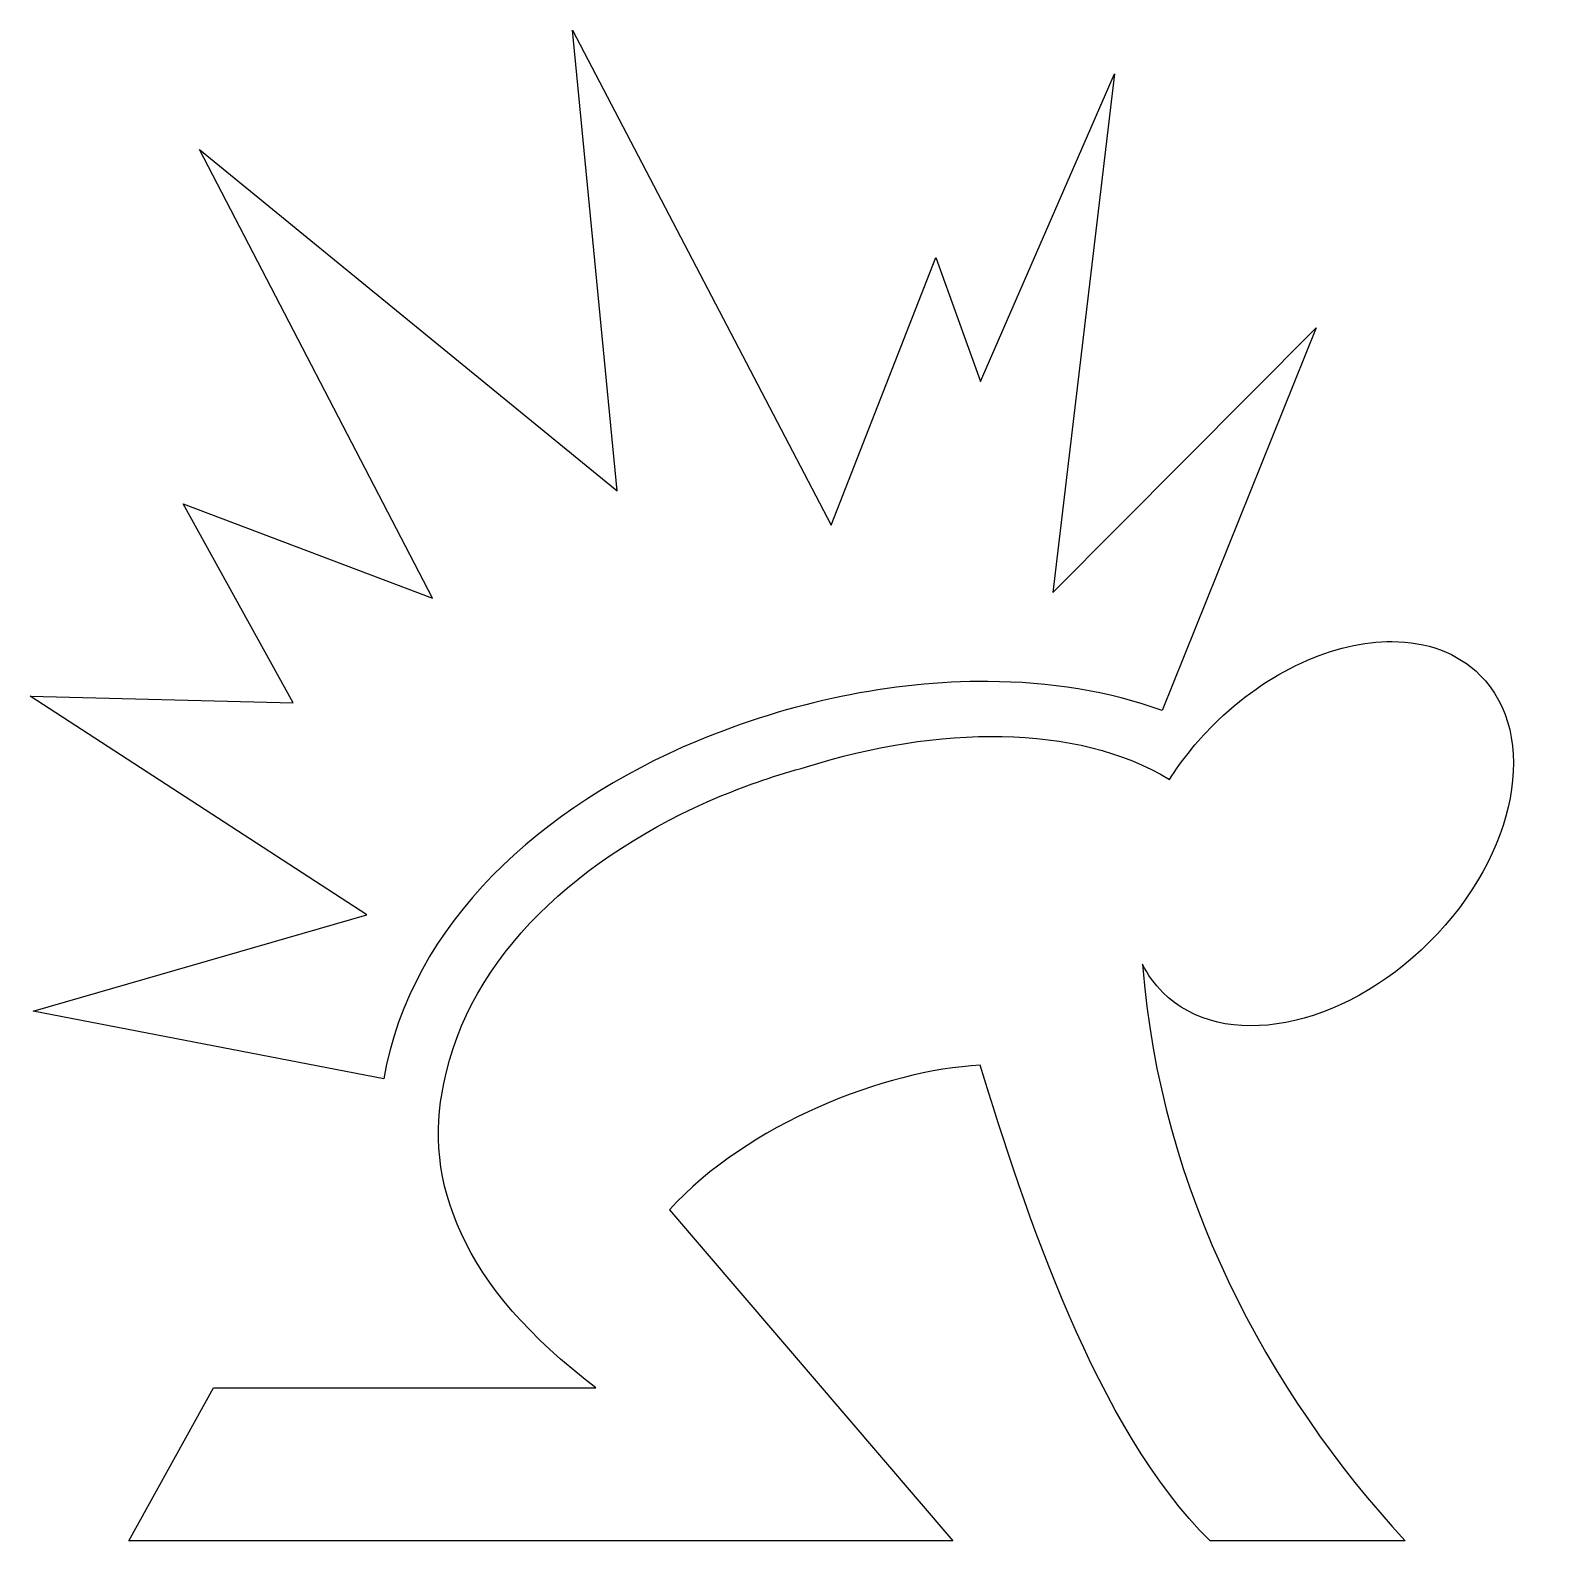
# Model space of a CAD drawing. Header units: centimetres. Extents: x -9.5 to 10.4, y -10 to 9.9.
import ezdxf

# ---------------------------------------------------------------- set-up
doc = ezdxf.new("R2010")
doc.units = ezdxf.units.CM
doc.header["$MEASUREMENT"] = 0
doc.layers.add('Layer 1', color=7, linetype='Continuous')

msp = doc.modelspace()

# ---------------------------------------------------------------- linework, layer by layer
at = {"layer": 'Layer 1'}
for points, knots in [([(-2.35744, 9.90551), (-2.35744, 9.90551), (-1.77236, 3.84513), (-1.77236, 3.84513), (-1.77236, 3.84513), (-1.77236, 3.84513), (-7.2647, 8.33479), (-7.2647, 8.33479), (-7.2647, 8.33479), (-7.2647, 8.33479), (-4.20229, 2.43524), (-4.20229, 2.43524), (-4.20229, 2.43524), (-4.20229, 2.43524), (-7.47958, 3.67793), (-7.47958, 3.67793), (-7.47958, 3.67793), (-7.47958, 3.67793), (-6.03398, 1.0582), (-6.03398, 1.0582), (-6.03398, 1.0582), (-6.03398, 1.0582), (-9.49437, 1.14515), (-9.49437, 1.14515), (-9.49437, 1.14515), (-9.49437, 1.14515), (-5.06547, -1.72889), (-5.06547, -1.72889), (-5.06547, -1.72889), (-5.06547, -1.72889), (-9.45617, -2.99519), (-9.45617, -2.99519), (-9.45617, -2.99519), (-9.45617, -2.99519), (-4.84139, -3.88738), (-4.84139, -3.88738), (-4.84139, -3.88738), (-4.4876, -1.8295), (-2.74999, -0.29492), (-0.71947, 0.55476), (-0.71947, 0.55476), (0.49986, 1.06499), (1.83886, 1.34592), (3.10727, 1.33883), (3.10727, 1.33883), (3.91846, 1.33428), (4.70021, 1.21131), (5.40277, 0.95666), (5.40277, 0.95666), (5.40277, 0.95666), (7.42683, 5.99046), (7.42683, 5.99046), (7.42683, 5.99046), (7.42683, 5.99046), (3.96379, 2.50899), (3.96379, 2.50899), (3.96379, 2.50899), (3.96379, 2.50899), (4.77426, 9.33092), (4.77426, 9.33092), (4.77426, 9.33092), (4.77426, 9.33092), (3.00843, 5.28414), (3.00843, 5.28414), (3.00843, 5.28414), (3.00843, 5.28414), (2.42339, 6.91428), (2.42339, 6.91428), (2.42339, 6.91428), (2.42339, 6.91428), (1.04492, 3.39325), (1.04492, 3.39325), (1.04492, 3.39325), (1.04492, 3.39325), (-2.35744, 9.9055), (-2.35744, 9.9055), (-2.35744, 9.9055), (-2.35744, 9.9055), (-2.35744, 9.90551), (-2.35744, 9.90551)], [0, 0, 0, 0, 0.04761905, 0.04761905, 0.04761905, 0.04761905, 0.0952381, 0.0952381, 0.0952381, 0.0952381, 0.14285714, 0.14285714, 0.14285714, 0.14285714, 0.19047619, 0.19047619, 0.19047619, 0.19047619, 0.23809524, 0.23809524, 0.23809524, 0.23809524, 0.28571429, 0.28571429, 0.28571429, 0.28571429, 0.33333333, 0.33333333, 0.33333333, 0.33333333, 0.38095238, 0.38095238, 0.38095238, 0.38095238, 0.42857143, 0.42857143, 0.42857143, 0.42857143, 0.47619048, 0.47619048, 0.47619048, 0.47619048, 0.52380952, 0.52380952, 0.52380952, 0.52380952, 0.57142857, 0.57142857, 0.57142857, 0.57142857, 0.61904762, 0.61904762, 0.61904762, 0.61904762, 0.66666667, 0.66666667, 0.66666667, 0.66666667, 0.71428571, 0.71428571, 0.71428571, 0.71428571, 0.76190476, 0.76190476, 0.76190476, 0.76190476, 0.80952381, 0.80952381, 0.80952381, 0.80952381, 0.85714286, 0.85714286, 0.85714286, 0.85714286, 0.9047619, 0.9047619, 0.9047619, 0.9047619, 1, 1, 1, 1]), ([(8.42828, 1.86463), (7.67419, 1.86855), (6.78997, 1.48343), (6.06953, 0.76295), (6.06953, 0.76295), (5.84562, 0.53904), (5.65531, 0.29817), (5.49765, 0.05137), (5.49765, 0.05137), (4.26415, 0.79466), (2.44574, 0.76), (0.72086, 0.21604), (0.72086, 0.21604), (0.33418, 0.11129), (-0.04719, -0.01744), (-0.41515, -0.1714), (-0.41515, -0.1714), (-2.25688, -0.9421), (-3.72546, -2.27293), (-4.05079, -3.9507), (-4.05079, -3.9507), (-4.32952, -5.22029), (-3.82435, -6.61669), (-2.05043, -7.95004), (-2.05043, -7.95004), (-2.05043, -7.95004), (-7.0816, -7.95005), (-7.0816, -7.95005), (-7.0816, -7.95005), (-7.0816, -7.95005), (-8.19639, -9.96357), (-8.19639, -9.96357), (-8.19639, -9.96357), (-8.19639, -9.96357), (2.64731, -9.96357), (2.64731, -9.96357), (2.64731, -9.96357), (2.64731, -9.96357), (-1.08316, -5.60973), (-1.08316, -5.60973), (-1.08316, -5.60973), (-0.05974, -4.48355), (1.76136, -3.76686), (3.00713, -3.70964), (3.00713, -3.70964), (3.58871, -5.61125), (4.535, -8.49554), (6.03133, -9.96357), (6.03133, -9.96357), (6.03133, -9.96357), (8.59834, -9.96357), (8.59834, -9.96357), (8.59834, -9.96357), (6.78217, -8.00082), (5.36954, -5.36359), (5.14183, -2.38), (5.14183, -2.38), (5.21002, -2.51641), (5.29869, -2.64094), (5.40808, -2.75023), (5.40808, -2.75023), (6.1951, -3.53725), (7.76717, -3.24014), (8.91983, -2.08743), (8.91983, -2.08743), (10.07258, -0.93473), (10.36973, 0.63738), (9.58271, 1.42432), (9.58271, 1.42432), (9.28753, 1.7195), (8.88082, 1.86211), (8.42836, 1.86455), (8.42836, 1.86455), (8.42836, 1.86455), (8.42828, 1.86463), (8.42828, 1.86463)], [0, 0, 0, 0, 0.05, 0.05, 0.05, 0.05, 0.1, 0.1, 0.1, 0.1, 0.15, 0.15, 0.15, 0.15, 0.2, 0.2, 0.2, 0.2, 0.25, 0.25, 0.25, 0.25, 0.3, 0.3, 0.3, 0.3, 0.35, 0.35, 0.35, 0.35, 0.4, 0.4, 0.4, 0.4, 0.45, 0.45, 0.45, 0.45, 0.5, 0.5, 0.5, 0.5, 0.55, 0.55, 0.55, 0.55, 0.6, 0.6, 0.6, 0.6, 0.65, 0.65, 0.65, 0.65, 0.7, 0.7, 0.7, 0.7, 0.75, 0.75, 0.75, 0.75, 0.8, 0.8, 0.8, 0.8, 0.85, 0.85, 0.85, 0.85, 0.9, 0.9, 0.9, 0.9, 1, 1, 1, 1])]:
    msp.add_open_spline(points, degree=3, knots=knots, dxfattribs=at)

doc.saveas('drawing.dxf')
